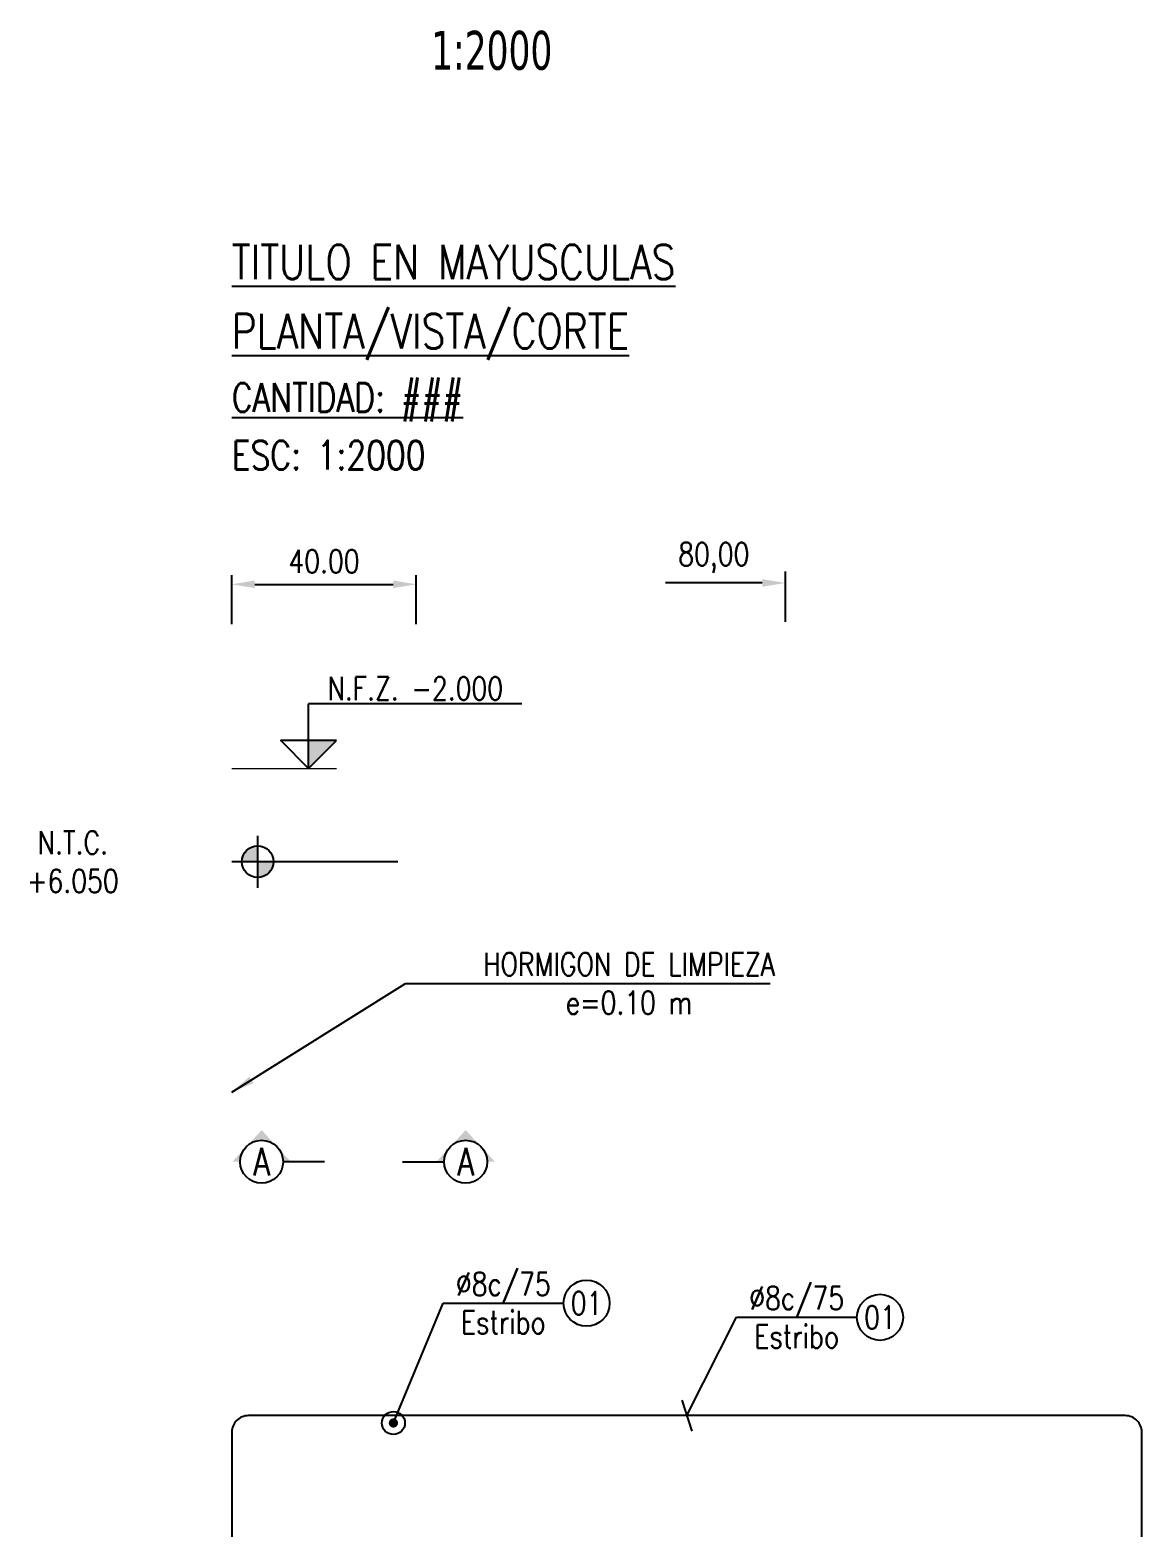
# Model space of a CAD drawing. Header units: millimetres. Extents: x -725228 to 10849, y -8846583 to 5995.
# Drawn here: x -677 to -436, y 648.2 to 974.9 of the extents above; entities that cross this region are included whole.
import ezdxf

# ---------------------------------------------------------------- set-up
doc = ezdxf.new("R2010")
doc.units = ezdxf.units.MM
doc.header["$PDMODE"] = 35
doc.header["$PDSIZE"] = 1
doc.layers.add('00-SIMB', color=1, linetype='Continuous', lineweight=0)
for name, color, linetype in [('CI-Armaduras', 4, 'Continuous'), ('CI-Posiciones', 3, 'Continuous'), ('GE-Cotas', 1, 'Continuous'), ('GE-Simbologia', 2, 'Continuous'), ('GE-Textos', 3, 'Continuous'), ('GE-Titulos', 4, 'Continuous'), ('ZZ-Rotulo-Textos', 7, 'Continuous')]:
    doc.layers.add(name, color=color, linetype=linetype)
doc.styles.add('Romans', font='romans.shx', dxfattribs={"width": 0.8})
doc.styles.add('Romans PF', font='romans.shx', dxfattribs={"width": 0.8})
doc.styles.add('Tahoma', font='tahoma.ttf', dxfattribs={"width": 0.75})
doc.dimstyles.new('1-25', dxfattribs={"dimscale": 25, "dimtxt": 2.5, "dimasz": 2.5, "dimexe": 1.25, "dimexo": 1.25, "dimgap": 1.25, "dimtad": 1, "dimdec": 0, "dimzin": 12, "dimtxsty": 'Romans PF', "dimcen": 0, "dimclrd": 2, "dimclre": 2, "dimclrt": 3, "dimadec": 0, "dimazin": 3, "dimtfac": 1, "dimtdec": 0, "dimtmove": 0, "dimatfit": 3, "dimfxl": 1, "dimlwd": -1, "dimlwe": -1, "dimarcsym": 0})
doc.dimstyles.new('COTAS GENERAL', dxfattribs={"dimscale": 0.1, "dimtxt": 2.5, "dimasz": 2.5, "dimexe": 1, "dimexo": 1, "dimgap": 1.25, "dimtad": 1, "dimzin": 1, "dimdsep": 46, "dimtxsty": 'Romans', "dimcen": 1, "dimclrd": 2, "dimclre": 1, "dimclrt": 3, "dimaunit": 1, "dimadec": 3, "dimazin": 0, "dimtfac": 1, "dimtix": 1, "dimtmove": 0, "dimatfit": 0, "dimfxl": 1.5, "dimtolj": 1, "dimarcsym": 0})
doc.dimstyles.new('COTAS REPLANTEO', dxfattribs={"dimscale": 0.1, "dimtxt": 2.5, "dimasz": 2.5, "dimexe": 1.25, "dimexo": 1.25, "dimgap": 1.25, "dimtad": 1, "dimjust": 1, "dimzin": 1, "dimtxsty": 'Romans PF', "dimcen": 0, "dimse2": 1, "dimsd2": 1, "dimclrd": 2, "dimclre": 1, "dimclrt": 3, "dimadec": 0, "dimazin": 3, "dimtfac": 1, "dimtmove": 0, "dimatfit": 3, "dimfxl": 1, "dimlwd": -1, "dimlwe": -1, "dimarcsym": 0})

# ---------------------------------------------------------------- blocks, each defined once
blk = doc.blocks.new('*D77')
at = {"layer": 'Defpoints', "color": 0, "transparency": 16777216}
for p in [(-593.32, 854.73), (-633.32, 844.09), (-593.32, 844.09)]:
    blk.add_point(p, dxfattribs=at)
at = {"layer": 'GE-Cotas', "color": 1, "lineweight": -2, "transparency": 16777216}
for p, q in [((-633.32, 846.09), (-633.32, 856.73)), ((-593.32, 846.09), (-593.32, 856.73))]:
    blk.add_line(p, q, dxfattribs=at)
at = {"layer": 'GE-Cotas', "color": 2, "lineweight": -2, "transparency": 16777216}
blk.add_line((-628.32, 854.73), (-598.32, 854.73), dxfattribs=at)
at = {"layer": 'GE-Cotas', "color": 2, "transparency": 16777216}
for points in [[(-628.32, 855.57), (-628.32, 853.9), (-633.32, 854.73)], [(-598.32, 855.57), (-598.32, 853.9), (-593.32, 854.73)]]:
    blk.add_solid(points, dxfattribs=at)
at = {"layer": 'GE-Cotas', "color": 3, "transparency": 16777216, "insert": (-613.32, 859.73), "char_height": 5, "attachment_point": 5, "style": 'Romans'}
blk.add_mtext('\\A1;40.00', dxfattribs=at)
blk = doc.blocks.new('*D78')
at = {"layer": 'Defpoints', "color": 0, "transparency": 16777216}
for p in [(-593.32, 855.04), (-593.32, 844.09), (-513.32, 844.09)]:
    blk.add_point(p, dxfattribs=at)
at = {"layer": 'GE-Cotas', "color": 1, "transparency": 16777216}
blk.add_line((-513.32, 846.59), (-513.32, 857.54), dxfattribs=at)
at = {"layer": 'GE-Cotas', "color": 2, "transparency": 16777216}
blk.add_line((-518.32, 855.04), (-539.32, 855.04), dxfattribs=at)
blk.add_solid([(-518.32, 855.87), (-518.32, 854.2), (-513.32, 855.04)], dxfattribs=at)
at = {"layer": 'GE-Cotas', "color": 3, "transparency": 16777216, "insert": (-528.82, 860.51), "char_height": 5, "attachment_point": 5, "style": 'Romans PF'}
blk.add_mtext('80,00', dxfattribs=at)

msp = doc.modelspace()

# ---------------------------------------------------------------- hatches: boundary and pattern name
at = {"layer": 'GE-Simbologia'}
h = msp.add_hatch(color=2, dxfattribs=at)
h.paths.add_polyline_path([(-627.692, 794.573), (-624.267, 794.573, -0.4142136), (-627.692, 791.149)])
h.paths.add_polyline_path([(-627.692, 794.573), (-631.116, 794.573, -0.4142136), (-627.692, 797.998)])
h = msp.add_hatch(color=256, dxfattribs=at)
h.paths.add_polyline_path([(-623.55, 732.813), (-626.841, 736.374), (-630.132, 732.813, -0.1989124), (-626.841, 734.177, -0.1989124)])
h.paths.add_polyline_path([(-622.187, 729.522), (-620.507, 729.522), (-623.302, 732.545, -0.1785979)])
h.paths.add_polyline_path([(-631.495, 729.522, -0.1785979), (-630.38, 732.545), (-633.175, 729.522)])
h = msp.add_hatch(color=256, dxfattribs=at)
h.paths.add_polyline_path([(-585.904, 732.813), (-582.613, 736.374), (-579.322, 732.813, 0.1989124), (-582.613, 734.177, 0.1989124)])
h.paths.add_polyline_path([(-587.267, 729.522), (-588.947, 729.522), (-586.152, 732.545, 0.1785979)])
h.paths.add_polyline_path([(-577.958, 729.522, 0.1785979), (-579.074, 732.545), (-576.279, 729.522)])

# ---------------------------------------------------------------- linework, layer by layer
at = {"layer": '00-SIMB'}
msp.add_line((-633.317, 814.796), (-610.611, 814.796), dxfattribs=at)
at = {"layer": 'CI-Armaduras'}
msp.add_lwpolyline([(-436.039, 648.165), (-436.039, 670.858, 0.4142136), (-439.639, 674.458), (-629.717, 674.458, 0.4142136), (-633.317, 670.858), (-633.317, 648.165)], format="xyb", dxfattribs=at)
at = {"layer": 'CI-Armaduras', "const_width": 1}
msp.add_lwpolyline([(-598.778, 672.858, 1), (-597.778, 672.858, 1)], format="xyb", close=True, dxfattribs=at)
at = {"layer": 'CI-Posiciones'}
for centre in [(-556.399, 698.841), (-492.799, 695.773)]:
    msp.add_circle(centre, 5, dxfattribs=at)
at = {"layer": 'GE-Simbologia', "color": 2}
for p, q in [((-616.659, 814.796), (-616.659, 828.844)), ((-570.403, 828.844), (-616.659, 828.844)), ((-627.692, 788.949), (-627.692, 800.198)), ((-597.328, 794.573), (-633.317, 794.573))]:
    msp.add_line(p, q, dxfattribs=at)
at = {"layer": 'GE-Simbologia'}
for p, q in [((-613.184, 729.522), (-622.187, 729.522)), ((-596.27, 729.522), (-587.267, 729.522))]:
    msp.add_line(p, q, dxfattribs=at)
at = {"layer": 'GE-Simbologia', "color": 2}
msp.add_lwpolyline([(-610.611, 820.844), (-622.707, 820.844), (-616.659, 814.796), (-610.611, 820.844)], dxfattribs=at)
msp.add_circle((-627.692, 794.573), 3.424, dxfattribs=at)
at = {"layer": 'GE-Simbologia'}
for centre in [(-626.841, 729.522), (-582.613, 729.522)]:
    msp.add_circle(centre, 4.654, dxfattribs=at)
at = {"layer": 'GE-Simbologia', "color": 2}
msp.add_solid([(-616.659, 814.796), (-616.659, 820.844), (-610.611, 820.844)], dxfattribs=at)

# ---------------------------------------------------------------- texts
at = {"layer": 'CI-Posiciones', "char_height": 5, "attachment_point": 5, "style": 'Romans'}
for s, insert, width in [('%%C8c/75\\PEstribo', (-574.449, 698.849), 48.50258), ('%%C8c/75\\PEstribo', (-510.849, 695.78), 48.50258), ('01', (-556.399, 698.841), 5.33333), ('01', (-492.799, 695.773), 5.33333)]:
    msp.add_mtext(s, dxfattribs=dict(at, insert=insert, width=width))
at = {"layer": 'GE-Textos', "style": 'Romans'}
for s, insert, char_height, width, attachment_point in [('N.F.Z. -2.000', (-593.531, 829.644), 5, 48.50258, 8), ('\\pi-115.36;N.T.C.\\P+6.050', (-610.082, 794.573), 5, 48.50258, 5), ('A', (-626.841, 729.522), 6, 58.20309, 5), ('A', (-582.613, 729.522), 6, 58.20309, 5)]:
    msp.add_mtext(s, dxfattribs=dict(at, insert=insert, char_height=char_height, width=width, attachment_point=attachment_point))
at = {"layer": 'GE-Textos', "insert": (-556.141, 768.183), "char_height": 5, "attachment_point": 5, "style": 'Romans'}
msp.add_mtext('\\pi17.904;HORMIGON DE LIMPIEZA\\Pe=0.10 m ', dxfattribs=at)
at = {"layer": 'GE-Titulos', "insert": (-633.317, 904.015), "char_height": 10, "width": 713.55582, "attachment_point": 4, "line_spacing_factor": 1.200001, "style": 'Romans PF'}
msp.add_mtext('{\\H0.75x;\\LTITULO EN MAYUSCULAS\\PPLANTA/VISTA/CORTE\\P\\H0.83333x;\\C3;CANTIDAD: ###\\P\\lESC: 1:2000}', dxfattribs=at)
at = {"layer": 'ZZ-Rotulo-Textos', "style": 'Tahoma', "width": 0.75}
msp.add_text('1:2000', height=8.4375, dxfattribs=at).set_placement((-590.086, 966.329))

# ---------------------------------------------------------------- dimensions: what is measured, and where the dimension line sits
at = {"layer": 'GE-Cotas'}
for base, p1, dimstyle, override, picture, middle in [((-593.317, 854.734), (-633.317, 844.09), 'COTAS GENERAL', {"dimscale": 2, "dimdec": 2, "dimzin": 1}, '*D77', (-613.317, 859.734)), ((-593.317, 855.037), (-513.317, 844.09), 'COTAS REPLANTEO', {"dimscale": 2, "dimdec": 2, "dimzin": 0}, '*D78', (-528.817, 860.513))]:
    dim = msp.add_linear_dim(base=base, p1=p1, p2=(-593.317, 844.09), dimstyle=dimstyle, override=override, dxfattribs=at)
    dim.commit()
    dim.dimension.update_dxf_attribs({"geometry": picture, "text_midpoint": middle})

# ---------------------------------------------------------------- leaders
at = {"layer": 'GE-Simbologia'}
msp.add_leader([(-633.317, 744.59), (-595.68, 768.183), (-516.602, 768.183)], dimstyle='COTAS REPLANTEO', override={"dimscale": 2, "dimtxt": 2, "dimexe": 0.5, "dimexo": 1, "dimgap": 0.5, "dimzin": 0, "dimdsep": 46}, dxfattribs=at)
at = {"layer": 'GE-Simbologia', "ltscale": 0.2}
for points, override in [([(-598.278, 672.858), (-587.499, 698.848), (-561.399, 698.85)], {"dimscale": 2, "dimasz": 2.5, "dimgap": 1.25, "dimtad": 0, "dimldrblk": 'Origin'}), ([(-534.678, 674.458), (-523.899, 695.779), (-497.799, 695.781)], {"dimscale": 2, "dimasz": 2.5, "dimgap": 1.25, "dimtad": 0, "dimldrblk": 'Oblique'})]:
    msp.add_leader(points, dimstyle='1-25', override=override, dxfattribs=at)

doc.saveas('drawing.dxf')
